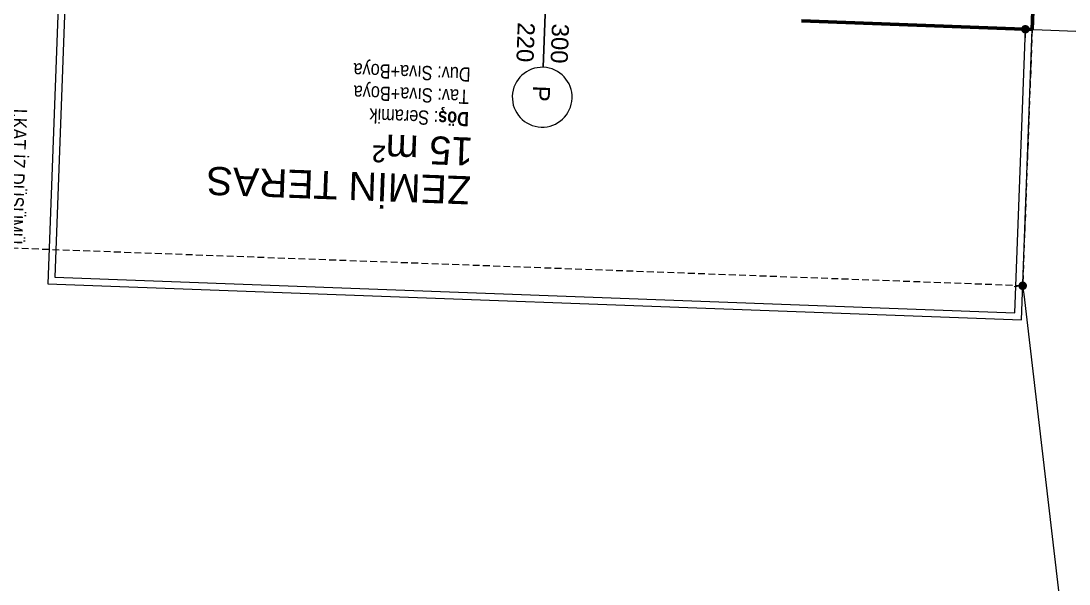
# Model space of a CAD drawing. Header units: centimetres. Extents: x 63871 to 181827, y -95930 to 42199.
# Drawn here: x 150333 to 150946, y 26828 to 27157 of the extents above; entities that cross this region are included whole.
import ezdxf

# ---------------------------------------------------------------- set-up
doc = ezdxf.new("R2010")
doc.units = ezdxf.units.CM
doc.linetypes.add('11-021_500-SatisOfisi_220512$0${ Diamond }', pattern=[12, 4, -2, 2, 2, -2])
for name, color, linetype, lineweight in [('A-AREA-IDEN', 7, 'Continuous', 9), ('A-FLOR-HRAL', 11, 'Continuous', 9), ('A-WALL', 12, 'Continuous', 50), ('ARM_Pen_No__252', 8, 'Continuous', 18), ('İz DÜŞÜMÜ', 7, '11-021_500-SatisOfisi_220512$0${ Diamond }', 18), ('OLUK', 222, 'Continuous', 15)]:
    doc.layers.add(name, color=color, linetype=linetype, lineweight=lineweight)
doc.layers.add('Bitirme - Duvar', color=7, linetype='Continuous')
doc.layers.add('Dıış Ölçü', color=140, linetype='Continuous')
doc.styles.add('Arial', font='Arial.ttf', dxfattribs={"height": 250})
doc.styles.add('MtXpl_Arial_Narrow', font='')
doc.styles.add('MtXpl_Arial_Narrow_1', font='')
doc.styles.add('OLUŞTURULMUŞ_STİL_1', font='Arial.ttf')
doc.styles.add('RomanS', font='')
doc.styles.get('MtXpl_Arial_Narrow').set_extended_font_data('Arial Narrow', bold=True)
doc.styles.get('MtXpl_Arial_Narrow_1').set_extended_font_data('Arial Narrow')
doc.styles.get('RomanS').set_extended_font_data('Stylus BT')
doc.dimstyles.new('BÖYÜK', dxfattribs={"dimtxt": 70, "dimasz": 5, "dimexe": 5, "dimexo": 5, "dimgap": 2, "dimtad": 3, "dimdec": 0, "dimzin": 0, "dimdsep": 46, "dimtxsty": 'RomanS', "dimblk": 'DOT', "dimcen": 5, "dimadec": 0, "dimazin": 0, "dimtfac": 1, "dimtdec": 0, "dimtix": 1, "dimtofl": 0, "dimtmove": 1, "dimatfit": 0, "dimldrblk": 'DOT', "dimfxl": 10, "dimfxlon": 1, "dimtolj": 1, "dimtzin": 0, "dimarcsym": 0})

# ---------------------------------------------------------------- blocks, each defined once
blk = doc.blocks.new('HRD')
at = {"layer": 'A-FLOR-HRAL'}
for p, q in [((154389.63, 36367.48), (153819.63, 36367.48)), ((153819.63, 36367.48), (153819.63, 36197.48)), ((154389.63, 36197.48), (154389.63, 36367.48)), ((154385.63, 36363.48), (153823.63, 36363.48)), ((153823.63, 36363.48), (153823.63, 36197.48)), ((154385.63, 36197.48), (154385.63, 36363.48))]:
    blk.add_line(p, q, dxfattribs=at)
at = {"layer": 'A-WALL', "lineweight": 53}
for p, q in [((153819.63, 35782.48), (153819.63, 36197.48)), ((153819.63, 36197.48), (153954.63, 36197.48))]:
    blk.add_line(p, q, dxfattribs=at)
at = {"layer": 'Bitirme - Duvar', "color": 161, "linetype": 'Continuous', "lineweight": 25}
blk.add_line((154104.63, 36230.18), (154104.63, 36182.68), dxfattribs=at)
at = {"layer": 'Bitirme - Duvar', "color": 251, "linetype": 'Continuous', "lineweight": 15}
for start, end in [(0, 180), (180, 0)]:
    blk.add_arc((154104.63, 36247.68), 17.5, start, end, dxfattribs=at)
at = {"layer": 'İz DÜŞÜMÜ'}
blk.add_lwpolyline([(153819.63, 36347.48), (154419.63, 36347.49), (154419.63, 35292.49), (154159.63, 35292.49), (154159.63, 35357.48), (153819.63, 35357.48), (153819.63, 36347.48)], dxfattribs=at)
for s, rotation, style, p in [('I.KAT İZ DÜŞÜMÜ', 89.95698, 'MtXpl_Arial_Narrow_1', (154413.75, 36265.76)), ('Döş', 359.95698, 'MtXpl_Arial_Narrow', (154147.04, 36258.02)), (': Seramik', 359.95698, 'MtXpl_Arial_Narrow_1', (154165.03, 36258.01)), ('Tav: Sıva+Boya', 359.95698, 'MtXpl_Arial_Narrow_1', (154147.47, 36244.97)), ('Duv: Sıva+Boya', 359.95698, 'MtXpl_Arial_Narrow_1', (154146.99, 36231.91))]:
    blk.add_text(s, height=8.316, rotation=rotation, dxfattribs=dict(style=style)).set_placement(p)
at = {"layer": 'A-AREA-IDEN', "width": 224.1999, "attachment_point": 2, "line_spacing_factor": 0.941778, "style": 'Arial'}
for s, insert, char_height in [('ZEMİN TERAS', (154221.71, 36311.97), 16.4692), ('15 m²', (154173.28, 36289.32), 16.469)]:
    blk.add_mtext(s, dxfattribs=dict(at, insert=insert, char_height=char_height))
at = {"layer": 'Bitirme - Duvar', "linetype": 'Continuous', "char_height": 10, "attachment_point": 7, "rotation": 90, "style": 'OLUŞTURULMUŞ_STİL_1'}
for s, insert in [('\\A1;P', (154110.22, 36240.97)), ('\\A1;300', (154100.64, 36204.31)), ('\\A1;220', (154120.64, 36204.31))]:
    blk.add_mtext(s, dxfattribs=dict(at, insert=insert))
blk = doc.blocks.new('_Dot')
at = {"color": 0, "linetype": 'ByBlock', "lineweight": -2}
blk.add_line((-0.5, 0), (-1, 0), dxfattribs=at)
at = {"color": 0, "linetype": 'ByBlock', "const_width": 0.5}
blk.add_lwpolyline([(-0.25, 0, 1), (0.25, 0, 1)], format="xyb", close=True, dxfattribs=at)
blk = doc.blocks.new('*D216')
at = {"layer": 'Defpoints', "color": 0, "transparency": 16777216}
for p in [(-5508.15, 10969.79), (-4384.55, 10928.06, 0), (-4384.55, 10928.06)]:
    blk.add_point(p, dxfattribs=at)
at = {"layer": 'Dıış Ölçü', "color": 0, "lineweight": -2, "transparency": 16777216}
for p, q in [((-5508.15, 10969.79), (-5508.34, 10964.79)), ((-5503.15, 10969.6), (-4389.55, 10928.25)), ((-4384.55, 10928.06), (-4384.74, 10923.07))]:
    blk.add_line(p, q, dxfattribs=at)
at = {"layer": 'Dıış Ölçü', "color": 0, "lineweight": -2, "transparency": 16777216, "xscale": 5, "yscale": 5, "zscale": 5}
for p, rotation in [((-5508.15, 10969.79), 177.8731903117566), ((-4384.55, 10928.06), 357.8731903117566)]:
    blk.add_blockref('_Dot', p, dxfattribs=dict(at, rotation=rotation))
at = {"layer": 'Dıış Ölçü', "color": 0, "transparency": 16777216, "insert": (-4944.92, 10987.46), "char_height": 70, "attachment_point": 5, "rotation": 357.87319, "style": 'RomanS'}
blk.add_mtext('\\A1;1124', dxfattribs=at)
blk = doc.blocks.new('*D219')
at = {"layer": 'Defpoints', "color": 0, "transparency": 16777216}
for p in [(-5509.71, 10819.75), (-5439.39, 10223.88), (-5439.39, 10223.88)]:
    blk.add_point(p, dxfattribs=at)
at = {"layer": 'Dıış Ölçü', "color": 0, "lineweight": -2, "transparency": 16777216}
for p, q in [((-5509.71, 10819.75), (-5514.68, 10819.16)), ((-5509.13, 10814.78), (-5439.98, 10228.85)), ((-5439.39, 10223.88), (-5444.36, 10223.29))]:
    blk.add_line(p, q, dxfattribs=at)
at = {"layer": 'Dıış Ölçü', "color": 0, "lineweight": -2, "transparency": 16777216, "xscale": 5, "yscale": 5, "zscale": 5}
for p, rotation in [((-5509.71, 10819.75), 96.73068414701967), ((-5439.39, 10223.88), 276.7306841470197)]:
    blk.add_blockref('_Dot', p, dxfattribs=dict(at, rotation=rotation))
at = {"layer": 'Dıış Ölçü', "color": 0, "transparency": 16777216, "insert": (-5436.25, 10526.33), "char_height": 70, "attachment_point": 5, "rotation": 276.73068, "style": 'RomanS'}
blk.add_mtext('\\A1;600', dxfattribs=at)
blk = doc.blocks.new('yerleşim planı')
at = {"layer": 'ARM_Pen_No__252'}
h = blk.add_hatch(dxfattribs=at)
h.set_pattern_fill('AR-HBONE', color=256, scale=0.51)
h.set_pattern_definition([(45, (-177987.134, -15156.517), (0, 73.27889), [155.448, -51.816]), (135, (-177950.495, -15119.877), (7e-15, 73.27889), [155.448, -51.816])])
h.paths.add_polyline_path([(-2142.28, 12350.54), (-6158.02, 12350.54), (-5113.15, 15429.31), (-2007.04, 15429.31)], flags=16)
h.paths.add_polyline_path([(-2155.45, 12050.81), (-2289.18, 9006.52), (-7230.37, 9110.99), (-6232.66, 12050.81)], flags=16)
h.paths.add_polyline_path([(-1993.99, 15726.33), (-2007.04, 15429.31), (-5113.15, 15429.31), (-2392.44, 23446.06), (-2901.07, 23669.61), (-7833.02, 9123.73), (-10553.48, 9181.25), (-10718.93, 8734.63), (588.09, 8496.02), (607.89, 8945.26), (-1738.17, 8994.87), (-1127.77, 22890.2), (-1668.84, 23128.02), (-1970.99, 15726.33)])
at = {"rotation": 177.873189238168}
blk.add_blockref('HRD', (149552.86, 41433.74), dxfattribs=at)
at = {"layer": 'Dıış Ölçü'}
for p1, p2, picture, middle in [((-5508.15, 10969.79), (-4384.55, 10928.06, 0), '*D216', (-4944.92, 10987.46)), ((-5509.71, 10819.75), (-5439.39, 10223.88), '*D219', (-5436.25, 10526.33))]:
    dim = blk.add_aligned_dim(p1=p1, p2=p2, distance=0, dimstyle='BÖYÜK', dxfattribs=at)
    dim.commit()
    dim.dimension.update_dxf_attribs({"geometry": picture, "text_midpoint": middle})

msp = doc.modelspace()

# ---------------------------------------------------------------- block references
at = {"layer": 'OLUK'}
msp.add_blockref('yerleşim planı', (156428.79, 16182.58), dxfattribs=at)

doc.saveas('drawing.dxf')
